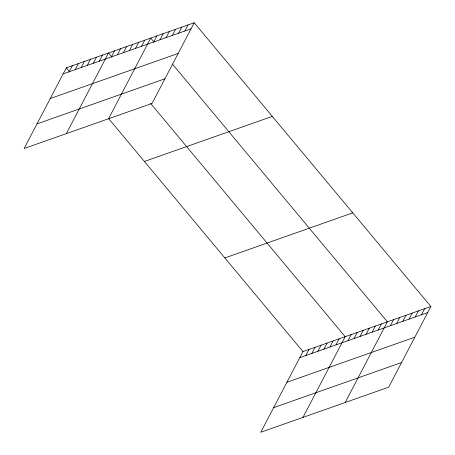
<?xml version="1.0" encoding="UTF-8"?>
<svg xmlns="http://www.w3.org/2000/svg" width="455" height="455" viewBox="0 0 455 455"><rect width="100%" height="100%" fill="white"/><g stroke="black" fill="none" stroke-linecap="round" stroke-linejoin="round"><path stroke-width="0.68" d="M194.222 22.75L66.305 67.829L24.132 148.501L152.05 103.416L194.222 22.75L430.868 306.499L388.695 387.171L260.778 432.25L302.95 351.584L430.868 306.499M69.16 71.782L72.339 65.708M75.189 69.655L78.368 63.581M81.223 67.533L84.397 61.453M87.252 65.406L90.426 59.332M93.281 63.279L96.46 57.205M99.309 61.158L102.489 55.078M66.345 133.622L108.517 52.956L111.987 57.114M111.373 56.903L114.546 50.829M117.401 54.782L120.581 48.702M123.43 52.655L126.609 46.581M129.465 50.528L132.638 44.453M135.493 48.401L138.667 42.326M141.522 46.279L144.701 40.205M108.557 118.744L150.73 38.078L154.2 42.241M153.767 41.962L156.941 35.888M159.978 39.773L163.157 33.698M166.194 37.583L169.368 31.509M172.405 35.393L175.579 29.319M178.616 33.204L181.795 27.129M184.832 31.014L188.006 24.94M305.805 355.531L308.985 349.457M311.834 353.404L315.014 347.33M317.869 351.283L321.042 345.209M323.897 349.156L327.071 343.081M329.926 347.028L333.105 340.954M335.955 344.907L339.134 338.833M302.99 417.372L345.163 336.706L150.599 103.416M348.018 340.653L351.192 334.579M354.047 338.531L357.226 332.457M360.076 336.404L363.255 330.33M366.11 334.277L369.284 328.203M372.139 332.156L375.312 326.076M378.168 330.029L381.347 323.954M345.203 402.499L387.376 321.827L172.422 64.087M390.413 325.712L393.586 319.637M396.623 323.522L399.803 317.448M402.84 321.332L406.014 315.258M409.051 319.143L412.224 313.068M415.261 316.953L418.441 310.879M421.478 314.763L424.651 308.689M63.131 73.909L191.043 28.824M50.26 98.525L178.172 53.44M37.003 123.885L164.915 78.8M144.4 161.468L272.312 116.389M224.861 257.945L352.773 212.86M299.777 357.658L427.689 312.574M286.906 382.274L414.818 337.189M273.648 407.635L401.56 362.55M66.305 67.829L69.78 71.992M108.392 118.294L302.95 351.584"/></g></svg>
